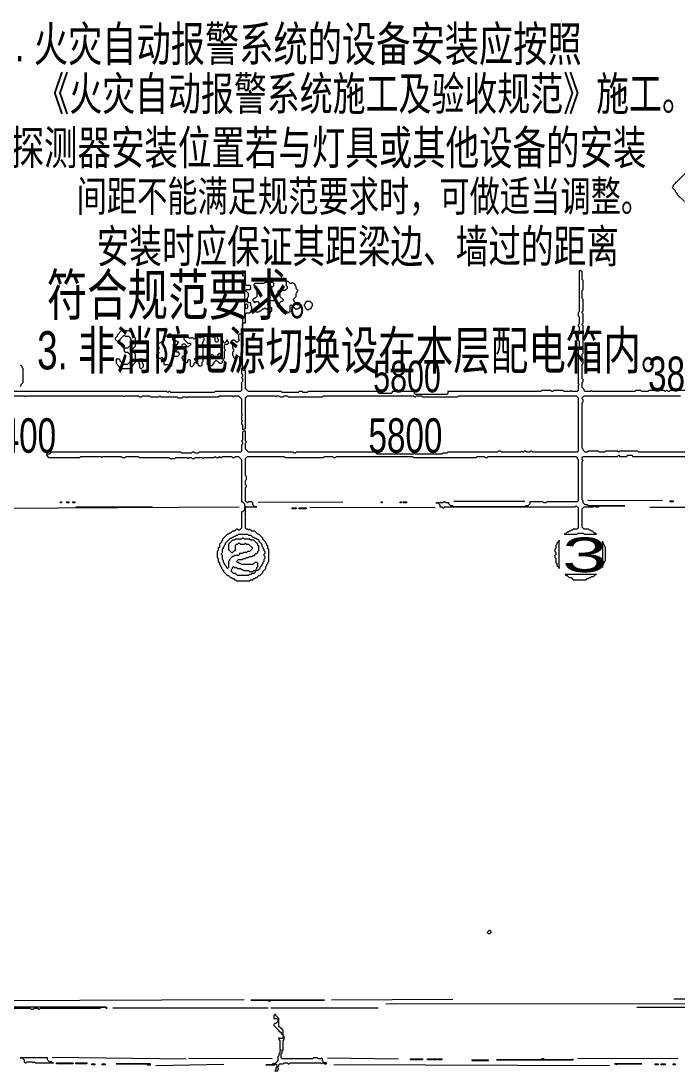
# Model space of a CAD drawing. Extents: x 25 to 4929, y 26 to 3478.
# Drawn here: x 1100 to 1750, y 26 to 1065 of the extents above; entities that cross this region are included whole.
import ezdxf

# ---------------------------------------------------------------- set-up
doc = ezdxf.new("R2010")
doc.units = 0
for name, color, linetype, lineweight in [('OCR_TEXT', 6, 'Continuous', 0), ('TRACE_CURVE', 6, 'Continuous', 0), ('TRACE_STRAIGHT', 5, 'Continuous', 0), ('TRACE_TEXT_SYMBOL', 6, 'Continuous', 0)]:
    doc.layers.add(name, color=color, linetype=linetype, lineweight=lineweight)
doc.styles.add('wqy-unicode', font='wqy-unicode.lff')

msp = doc.modelspace()

# ---------------------------------------------------------------- linework, layer by layer
at = {"layer": 'TRACE_CURVE', "color": 6}
for points in [[(1762, 919), (1748, 905), (1747, 905), (1747, 904), (1745, 902), (1745, 901), (1744, 900), (1747, 897), (1747, 896), (1749, 894), (1749, 893), (1756, 886)], [(1615, 699), (1614, 698), (1522, 698), (1522, 696), (1521, 695), (1490, 695), (1489, 696), (1489, 698), (1467, 698), (1467, 697), (1466, 696), (1454, 696), (1453, 697), (1453, 698), (1384, 698), (1383, 697), (1379, 697), (1378, 698), (1375, 698), (1374, 697), (1358, 697), (1357, 698), (1325, 698), (1322, 701), (1322, 719), (1320, 719), (1319, 720), (1319, 765), (1320, 766), (1322, 766), (1322, 775), (1323, 776), (1326, 776), (1327, 777), (1327, 778), (1328, 779), (1328, 782), (1327, 783), (1327, 786), (1325, 786), (1324, 787), (1324, 791), (1325, 792), (1325, 795), (1322, 798), (1323, 799), (1326, 799), (1327, 800), (1327, 802), (1326, 803), (1323, 803), (1322, 804), (1322, 816), (1321, 817), (1319, 817), (1319, 813), (1320, 813), (1321, 812), (1321, 772), (1320, 771), (1319, 771), (1319, 756), (1318, 755), (1316, 755)], [(1655, 702), (1655, 707), (1656, 708), (1656, 710), (1655, 711), (1655, 725), (1656, 726), (1656, 730), (1655, 731), (1655, 735), (1656, 736), (1656, 756), (1655, 757), (1656, 758), (1656, 763), (1655, 764), (1655, 765), (1656, 766), (1656, 775), (1655, 776), (1655, 777), (1656, 778), (1656, 789), (1655, 790), (1655, 798), (1656, 799), (1656, 808), (1655, 809), (1655, 817), (1654, 817), (1653, 818), (1652, 817), (1652, 777), (1651, 776), (1651, 773), (1652, 772), (1652, 765), (1651, 764), (1651, 763), (1652, 762), (1652, 758), (1651, 757), (1651, 756), (1652, 755), (1651, 754), (1651, 749), (1652, 748), (1652, 741), (1651, 740), (1651, 706), (1652, 705), (1651, 704), (1651, 699), (1650, 698), (1645, 698), (1644, 699), (1643, 698), (1637, 698), (1636, 699), (1627, 699), (1626, 698), (1625, 698), (1624, 699), (1615, 699)], [(1316, 755), (1315, 754), (1315, 750), (1316, 749), (1314, 747), (1313, 747), (1311, 749), (1309, 749), (1308, 748), (1309, 747), (1309, 741), (1310, 740), (1310, 738), (1309, 737), (1309, 734), (1310, 733), (1310, 732), (1311, 731), (1313, 731), (1313, 732), (1314, 733), (1315, 733), (1316, 732), (1316, 728), (1317, 727), (1317, 726), (1319, 724), (1319, 722), (1318, 721), (1318, 716), (1319, 715), (1319, 713), (1318, 712), (1319, 711), (1319, 708), (1318, 707), (1318, 699), (1317, 698), (1292, 698), (1291, 697), (1248, 697), (1247, 698), (1246, 698), (1245, 697), (1244, 698), (1085, 698)], [(1099, 703), (1100, 704), (1100, 705), (1102, 707), (1102, 721), (1101, 722), (1101, 723), (1100, 724), (1099, 724)], [(1852, 699), (1742, 699), (1741, 698), (1740, 698), (1739, 699), (1738, 699), (1737, 698), (1736, 699), (1721, 699), (1720, 698), (1714, 698), (1713, 699), (1708, 699), (1707, 698), (1665, 698), (1664, 699), (1663, 698), (1658, 698), (1657, 699), (1657, 700), (1655, 702)], [(1085, 694), (1103, 694), (1104, 693), (1105, 694), (1201, 694), (1202, 693), (1203, 694)], [(1203, 694), (1216, 694), (1217, 693), (1219, 693), (1220, 694), (1227, 694), (1228, 693), (1236, 693), (1237, 694), (1238, 693), (1254, 693), (1255, 692), (1259, 692), (1260, 693), (1263, 693), (1264, 692), (1265, 693), (1295, 693), (1296, 694), (1309, 694), (1310, 693), (1311, 694), (1315, 694), (1318, 691), (1318, 676), (1319, 675), (1318, 674), (1318, 670), (1319, 669), (1318, 668), (1318, 666), (1319, 665), (1319, 661), (1321, 661), (1322, 662), (1322, 692), (1324, 694), (1351, 694), (1352, 693), (1353, 694), (1355, 694), (1356, 693), (1359, 693), (1360, 694), (1363, 694), (1364, 693), (1398, 693), (1399, 694), (1488, 694), (1489, 693), (1490, 693), (1491, 694), (1496, 694), (1497, 693), (1532, 693), (1533, 694), (1649, 694), (1651, 692), (1651, 639), (1650, 638), (1606, 638), (1605, 639), (1604, 639), (1603, 638)], [(1691, 638), (1690, 639), (1678, 639), (1677, 638), (1672, 638), (1671, 639), (1661, 639), (1660, 638), (1658, 638), (1656, 640), (1656, 641), (1655, 642), (1655, 687), (1656, 688), (1656, 690), (1655, 691), (1655, 692), (1657, 694), (1752, 694)], [(1603, 638), (1600, 638), (1599, 639), (1598, 639), (1597, 638), (1596, 638), (1595, 639), (1594, 638), (1575, 638), (1574, 639), (1572, 639), (1571, 638), (1522, 638), (1521, 637), (1517, 637), (1516, 636), (1490, 636), (1489, 637), (1489, 638), (1489, 637), (1488, 636), (1452, 636), (1451, 637), (1451, 638), (1372, 638), (1371, 637), (1370, 637), (1369, 638), (1325, 638), (1322, 641), (1322, 647), (1323, 648), (1322, 649), (1322, 659), (1320, 659), (1319, 658), (1319, 650), (1318, 649), (1319, 648), (1319, 646), (1318, 645), (1318, 639), (1317, 638), (1276, 638), (1275, 637), (1272, 637), (1271, 638), (1269, 638), (1268, 637), (1259, 637), (1258, 638), (1129, 638), (1129, 637), (1128, 636), (1125, 636), (1125, 635), (1127, 633), (1158, 633), (1159, 634), (1179, 634), (1180, 633), (1181, 634), (1199, 634), (1200, 633)], [(1200, 633), (1203, 633), (1204, 634), (1216, 634), (1217, 633), (1246, 633), (1247, 632), (1252, 632), (1253, 633), (1264, 633), (1265, 632), (1266, 633), (1268, 633), (1269, 632), (1271, 632), (1272, 633), (1279, 633), (1280, 632), (1281, 633), (1291, 633), (1292, 634), (1293, 633), (1295, 633), (1296, 634), (1297, 633), (1298, 633), (1299, 634), (1308, 634), (1309, 633), (1311, 633), (1312, 634), (1315, 634), (1318, 631), (1318, 589), (1319, 589), (1321, 587), (1321, 585), (1322, 584), (1321, 583), (1321, 581), (1319, 579), (1318, 579), (1318, 563), (1316, 561), (1315, 561), (1314, 562), (1313, 562), (1311, 560), (1309, 560), (1307, 558), (1306, 558), (1305, 557), (1304, 557), (1299, 552), (1299, 551), (1298, 550), (1298, 549), (1296, 547), (1296, 544), (1295, 543), (1295, 541), (1294, 540), (1294, 534), (1295, 533)], [(1324, 588), (1322, 590), (1322, 603), (1323, 604), (1323, 605), (1322, 606), (1322, 610), (1323, 611), (1323, 614), (1322, 615), (1322, 632), (1324, 634), (1360, 634), (1361, 633), (1399, 633), (1400, 634), (1408, 634), (1409, 633), (1411, 633), (1412, 634), (1487, 634), (1488, 633), (1550, 633), (1551, 634), (1558, 634), (1559, 633), (1561, 633), (1562, 634), (1649, 634), (1650, 633), (1650, 632), (1651, 631), (1651, 590), (1650, 589), (1620, 589), (1619, 588), (1617, 588), (1616, 589), (1603, 589), (1603, 587), (1601, 585), (1599, 585), (1598, 584), (1528, 584), (1527, 585), (1525, 585), (1523, 587), (1523, 588), (1520, 588), (1519, 589), (1518, 589), (1517, 588), (1510, 588), (1512, 588), (1514, 586), (1514, 584), (1516, 584), (1517, 583), (1518, 583), (1519, 584), (1648, 584), (1649, 585), (1651, 583), (1651, 563)], [(1651, 563), (1650, 562), (1646, 562), (1645, 561), (1644, 561), (1643, 560), (1642, 560), (1641, 559), (1640, 559), (1638, 557), (1637, 557), (1650, 557), (1651, 558), (1656, 558), (1657, 557), (1669, 557), (1668, 558), (1667, 558), (1665, 560), (1664, 560), (1663, 561), (1662, 561), (1661, 562), (1657, 562), (1655, 564), (1655, 582), (1657, 584), (1666, 584), (1667, 585), (1668, 584), (1671, 584), (1672, 585), (1697, 585), (1661, 585), (1660, 586), (1658, 586), (1656, 588), (1656, 590), (1655, 591), (1655, 629), (1656, 630), (1655, 631), (1655, 633), (1656, 634), (1690, 634), (1691, 635), (1692, 634), (1699, 634), (1700, 635), (1704, 635), (1705, 634), (1765, 634)], [(1813, 638), (1711, 638), (1710, 639), (1692, 639), (1691, 638)], [(1295, 533), (1295, 530), (1296, 529), (1296, 527), (1297, 526), (1297, 525), (1298, 524), (1298, 523), (1300, 521), (1300, 520), (1304, 516), (1305, 516), (1307, 514), (1308, 514), (1309, 513), (1310, 513), (1311, 512), (1312, 512), (1313, 511), (1326, 511), (1327, 512), (1329, 512), (1330, 513), (1331, 513), (1332, 514), (1333, 514), (1335, 516), (1336, 516), (1339, 519), (1339, 520), (1342, 523), (1342, 525), (1343, 526), (1343, 527), (1344, 528), (1344, 529), (1345, 530), (1345, 542), (1344, 543), (1344, 545), (1343, 546), (1343, 547), (1342, 548), (1342, 549), (1339, 552), (1339, 553), (1335, 557), (1334, 557), (1331, 560), (1328, 560), (1326, 562), (1325, 561), (1324, 562), (1323, 562), (1322, 563), (1322, 583), (1323, 584), (1333, 584), (1331, 584), (1329, 586), (1329, 588), (1328, 589), (1325, 589), (1324, 588)], [(1334, 540), (1335, 541), (1335, 545), (1334, 546), (1334, 547), (1330, 551), (1327, 551), (1326, 552), (1321, 552), (1320, 553), (1319, 553), (1318, 552), (1312, 552), (1311, 551), (1309, 551), (1305, 547), (1305, 542), (1308, 539), (1309, 539), (1311, 541), (1312, 541), (1312, 546), (1313, 547), (1314, 547), (1315, 548), (1316, 548), (1317, 547), (1321, 547), (1322, 548), (1323, 547), (1325, 547), (1329, 543), (1326, 540), (1324, 540), (1323, 539), (1320, 539), (1319, 538), (1316, 538), (1316, 537), (1315, 536), (1311, 536), (1310, 535), (1309, 535), (1306, 532), (1306, 531), (1305, 530), (1305, 524), (1304, 523), (1303, 524), (1303, 525), (1301, 527), (1301, 528), (1300, 529), (1300, 531), (1299, 532), (1299, 536), (1298, 537), (1298, 538), (1299, 539), (1299, 542), (1300, 543), (1300, 544), (1301, 545), (1301, 546)], [(1301, 546), (1302, 547), (1302, 548), (1307, 553), (1308, 553), (1309, 554), (1310, 554), (1311, 555), (1312, 555), (1313, 556), (1314, 556)], [(1314, 556), (1315, 557), (1324, 557), (1325, 556), (1327, 556), (1329, 554), (1330, 554), (1331, 553), (1332, 553), (1333, 552), (1334, 552), (1335, 551), (1335, 550), (1338, 547), (1338, 545), (1339, 544), (1339, 543), (1340, 542), (1340, 541), (1341, 540), (1341, 538), (1340, 537), (1340, 536), (1341, 535), (1341, 533), (1340, 532), (1340, 530), (1339, 529), (1339, 528), (1338, 527), (1338, 526), (1336, 524), (1336, 523), (1334, 521), (1333, 521), (1332, 522), (1333, 523), (1333, 524), (1334, 525), (1334, 528), (1333, 529), (1331, 529), (1329, 527), (1318, 527), (1317, 528), (1316, 528), (1315, 529), (1314, 529), (1313, 530), (1315, 532), (1319, 532), (1320, 533), (1322, 533), (1323, 534), (1325, 534), (1326, 535), (1328, 535), (1329, 536), (1331, 536), (1331, 537), (1332, 538), (1333, 538), (1334, 539), (1334, 540)]]:
    msp.add_lwpolyline(points, dxfattribs=at)
for points in [[(1322, 784), (1323, 785), (1324, 784), (1324, 781), (1323, 780), (1322, 781)], [(1309, 524), (1310, 525), (1311, 524), (1313, 524), (1314, 523), (1317, 523), (1318, 522), (1319, 522), (1320, 521), (1325, 521), (1326, 520), (1329, 520), (1330, 521), (1331, 521), (1332, 520), (1330, 518), (1328, 518), (1327, 517), (1326, 517), (1325, 516), (1314, 516), (1312, 518), (1310, 518), (1308, 520), (1308, 522), (1309, 523)]]:
    msp.add_lwpolyline(points, close=True, dxfattribs=at)
at = {"layer": 'TRACE_STRAIGHT', "color": 5}
for p, q in [((1065.6, 582.6), (1315.6, 583.9)), ((1154, 584), (1230, 584)), ((1334.4, 588.7), (1418.1, 589.1)), ((1385.6, 583.7), (1509.4, 583.4)), ((1528.1, 589.6), (1598.1, 589.7)), ((1660.6, 590.7), (1734.4, 590.2)), ((1721.9, 583.7), (1798.1, 583.7)), ((930.6, 95.3), (1320.6, 96.7)), ((1406.9, 96.5), (1526.9, 96.9)), ((1745.6, 97.4), (2064.4, 99.1)), ((1190.6, 88.6), (1344.4, 88.6)), ((1346.9, 88.6), (1453.1, 88.5)), ((1460.6, 92.6), (1814.4, 92.7)), ((1709, 89), (1816, 89)), ((1130.6, 39.8), (1263.1, 38)), ((1233.2, 31.4), (1300.6, 32.8)), ((1265.6, 38.6), (1348.1, 38.4)), ((1403.1, 38.9), (1473.1, 38.1)), ((1409.4, 32.3), (1681.9, 31.4)), ((1650.6, 38.5), (1749.4, 38.7))]:
    msp.add_line(p, q, dxfattribs=at)
at = {"layer": 'TRACE_TEXT_SYMBOL', "color": 6}
for points in [[(1341, 806), (1340, 805), (1331, 805), (1330, 804), (1330, 803), (1332, 801), (1332, 800), (1333, 799), (1333, 792), (1331, 790), (1330, 790), (1329, 789), (1329, 788), (1331, 786), (1332, 787), (1334, 787), (1335, 786), (1335, 784), (1336, 783), (1335, 782), (1334, 782), (1331, 779), (1331, 778), (1332, 777), (1335, 777), (1336, 778), (1337, 778), (1339, 780), (1340, 780), (1341, 781), (1342, 780), (1343, 780), (1344, 779), (1344, 778), (1345, 778), (1346, 777), (1347, 777), (1348, 778), (1348, 781), (1347, 781), (1344, 784), (1344, 785), (1345, 786), (1345, 787), (1346, 788), (1351, 788), (1351, 791), (1350, 792), (1349, 792), (1348, 793), (1348, 801), (1350, 803), (1350, 805), (1349, 806)], [(1362, 807), (1362, 803), (1363, 802), (1363, 800), (1361, 798), (1355, 798), (1354, 797), (1354, 796), (1356, 794), (1356, 792), (1359, 789), (1359, 788), (1358, 787), (1357, 787), (1353, 783), (1355, 781), (1358, 781), (1360, 779), (1360, 778), (1362, 776), (1364, 776), (1365, 777), (1366, 777), (1366, 783), (1367, 784), (1371, 780), (1374, 780), (1375, 781), (1376, 781), (1376, 783), (1375, 784), (1373, 784), (1370, 787), (1370, 788), (1369, 789), (1372, 792), (1372, 795), (1373, 796), (1373, 797), (1374, 798), (1372, 800), (1372, 802), (1371, 803), (1371, 804), (1370, 805), (1369, 805), (1368, 806), (1367, 805), (1366, 805), (1364, 807)], [(1382, 787), (1381, 786), (1381, 785), (1380, 784), (1380, 783), (1381, 782), (1381, 781), (1383, 779), (1384, 779), (1385, 780), (1386, 780), (1387, 781), (1387, 782), (1388, 783), (1388, 785), (1386, 787)], [(1199, 758), (1195, 754), (1195, 753), (1193, 751), (1193, 750), (1195, 748), (1196, 748), (1197, 749), (1198, 749), (1198, 750), (1202, 754), (1203, 753), (1206, 753), (1208, 751), (1208, 750), (1209, 749), (1209, 746), (1208, 745), (1208, 744), (1205, 741), (1202, 741), (1202, 738), (1203, 737), (1205, 737), (1209, 733), (1209, 729), (1205, 725), (1201, 725), (1198, 728), (1198, 729), (1197, 730), (1194, 730), (1194, 726), (1197, 723), (1197, 722), (1198, 721), (1208, 721), (1210, 723), (1210, 724), (1213, 727), (1213, 735), (1210, 738), (1210, 740), (1213, 743), (1213, 751), (1211, 753), (1211, 754), (1207, 758)], [(1246, 755), (1244, 753), (1241, 753), (1241, 749), (1239, 747), (1238, 747), (1237, 746), (1236, 746), (1235, 745), (1235, 743), (1236, 742), (1236, 740), (1235, 739), (1235, 738), (1236, 737), (1236, 736), (1235, 735), (1234, 735), (1234, 732), (1235, 731), (1238, 731), (1239, 732), (1241, 730), (1241, 725), (1245, 725), (1247, 723), (1248, 724), (1249, 724), (1249, 730), (1250, 731), (1250, 732), (1251, 733), (1255, 733), (1257, 735), (1256, 736), (1256, 737), (1254, 737), (1253, 738), (1255, 740), (1255, 742), (1253, 744), (1254, 745), (1255, 745), (1255, 746), (1256, 747), (1255, 747), (1254, 748), (1251, 748), (1250, 749), (1250, 751), (1249, 752), (1249, 754), (1248, 755)], [(1295, 755), (1294, 754), (1294, 751), (1295, 750), (1295, 748), (1294, 747), (1293, 747), (1292, 748), (1292, 752), (1289, 752), (1288, 753), (1287, 753), (1286, 754), (1284, 754), (1284, 725), (1285, 724), (1289, 724), (1291, 726), (1291, 727), (1293, 729), (1296, 726), (1298, 726), (1299, 727), (1299, 728), (1300, 729), (1300, 730), (1301, 731), (1301, 738), (1302, 739), (1301, 740), (1301, 744), (1302, 745), (1304, 745), (1305, 746), (1305, 747), (1304, 748), (1304, 749), (1303, 749), (1303, 748), (1301, 746), (1300, 747), (1300, 748), (1299, 749), (1299, 750), (1298, 751), (1298, 753), (1296, 755)], [(1250, 738), (1251, 739), (1252, 739), (1253, 738), (1252, 737), (1251, 737)], [(1217, 730), (1217, 727), (1216, 726), (1217, 725), (1217, 722), (1218, 721), (1219, 721), (1221, 723), (1221, 725), (1220, 726), (1220, 730)], [(1273, 732), (1275, 732), (1276, 731), (1275, 730), (1274, 730), (1273, 729), (1272, 729), (1271, 730)], [(1288, 734), (1289, 735), (1290, 734), (1290, 732), (1289, 731), (1288, 732)], [(1295, 735), (1296, 736), (1297, 735), (1297, 733), (1296, 732), (1295, 733)], [(1139, 589), (1140, 589), (1140, 588), (1139, 588)], [(1145, 589), (1147, 589), (1147, 588), (1145, 588)], [(1151, 589), (1153, 589), (1153, 588), (1151, 588)], [(1368, 583), (1372, 583), (1372, 582), (1368, 582)], [(1375, 583), (1382, 583), (1382, 582), (1375, 582)], [(1456, 589), (1457, 589), (1457, 588), (1456, 588)], [(1475, 589), (1476, 589), (1476, 588), (1475, 588)], [(1478, 589), (1481, 589), (1481, 588), (1478, 588)], [(1742, 590), (1745, 590), (1745, 589), (1742, 589)], [(1632, 551), (1632, 550), (1630, 548), (1630, 547), (1629, 546), (1629, 543), (1628, 542), (1628, 540), (1629, 539), (1629, 537), (1628, 536), (1628, 534), (1629, 533), (1629, 529), (1630, 528), (1630, 526), (1632, 524), (1632, 523)], [(1675, 550), (1675, 524), (1675, 526), (1676, 527), (1676, 528), (1677, 529), (1677, 530), (1678, 531), (1678, 544), (1677, 545), (1677, 546), (1676, 547), (1676, 548), (1675, 549)], [(1638, 517), (1639, 516), (1640, 516), (1642, 514), (1644, 514), (1646, 512), (1659, 512), (1660, 513), (1661, 513), (1662, 514), (1663, 514), (1664, 515), (1666, 515), (1668, 517), (1669, 517)], [(1563, 165), (1561, 163), (1562, 162), (1564, 162), (1565, 163), (1565, 164), (1564, 165)], [(1327, 96), (1344, 96), (1345, 95), (1346, 95), (1347, 96), (1400, 96)], [(1029, 89), (1028, 88), (980, 88), (1109, 88), (1110, 87), (1112, 87), (1113, 88), (1116, 88), (1117, 87), (1118, 87), (1119, 88), (1178, 88), (1179, 89), (1183, 89), (1184, 88), (1185, 88), (1184, 89)], [(1099, 39), (1101, 39), (1103, 37), (1103, 35), (1104, 34), (1105, 34), (1106, 35), (1111, 35), (1112, 34), (1113, 35), (1114, 34), (1132, 34), (1131, 34), (1130, 35), (1128, 35), (1126, 37), (1126, 39)], [(1135, 34), (1151, 34), (1151, 33), (1135, 33)], [(1154, 34), (1165, 34), (1165, 33), (1154, 33)], [(1170, 33), (1173, 33), (1173, 32), (1170, 32)], [(1180, 33), (1183, 33), (1183, 32), (1180, 32)], [(1194, 33), (1224, 33), (1225, 32), (1228, 32), (1228, 33)], [(1485, 38), (1497, 38), (1497, 37), (1485, 37)], [(1502, 38), (1506, 38), (1506, 37), (1502, 37)], [(1507, 38), (1511, 38), (1511, 37), (1507, 37)], [(1512, 38), (1516, 38), (1516, 37), (1512, 37)], [(1546, 37), (1562, 37), (1562, 36), (1546, 36)], [(1615, 38), (1614, 37), (1570, 37), (1646, 37), (1646, 38), (1645, 37), (1618, 37), (1617, 38)], [(1687, 33), (1688, 33), (1689, 32), (1690, 33), (1714, 33)], [(1727, 33), (1730, 33), (1730, 32), (1727, 32)], [(1733, 33), (1737, 33), (1737, 32), (1733, 32)], [(1745, 33), (1747, 33), (1747, 32), (1745, 32)]]:
    msp.add_lwpolyline(points, close=True, dxfattribs=at)
for points in [[(1272, 755), (1272, 751), (1271, 750), (1269, 752), (1268, 751), (1266, 751), (1264, 753), (1262, 753), (1261, 752), (1261, 750), (1265, 746), (1267, 746), (1268, 745), (1265, 742), (1262, 745), (1260, 745), (1259, 744), (1259, 742), (1262, 739), (1263, 739), (1264, 738), (1264, 736), (1263, 735), (1263, 734), (1262, 733), (1260, 733), (1259, 732), (1259, 731), (1260, 730), (1260, 729), (1263, 726), (1264, 727), (1265, 727), (1265, 729), (1266, 730), (1267, 729), (1267, 724), (1268, 723), (1269, 723), (1271, 725), (1271, 726), (1272, 727), (1273, 726), (1274, 726), (1275, 725), (1275, 724), (1276, 724), (1277, 723), (1278, 724), (1279, 724), (1279, 727), (1280, 728), (1280, 745), (1279, 746), (1280, 747), (1280, 748), (1281, 749), (1281, 751), (1280, 752), (1278, 752), (1277, 751), (1276, 752), (1276, 753), (1275, 754)], [(1275, 754), (1275, 755), (1272, 755)], [(1351, 82), (1350, 81), (1350, 78), (1353, 78), (1354, 77), (1354, 75), (1352, 73), (1351, 73), (1350, 72), (1350, 71), (1355, 66), (1355, 65), (1356, 65), (1357, 64), (1357, 63), (1359, 61), (1359, 59), (1358, 58), (1356, 58), (1355, 59), (1355, 57), (1356, 56), (1356, 48), (1357, 47), (1356, 46), (1356, 44), (1355, 43), (1355, 41), (1354, 40), (1354, 36), (1351, 33), (1349, 33), (1348, 32), (1342, 32), (1351, 32), (1352, 33), (1353, 32), (1353, 30), (1352, 29), (1352, 27), (1351, 26), (1354, 26), (1354, 27), (1355, 28), (1354, 29), (1354, 30), (1355, 31), (1355, 32), (1356, 33), (1359, 33), (1360, 34), (1363, 34), (1364, 33), (1365, 33), (1366, 34), (1396, 34), (1397, 33), (1398, 34), (1399, 34), (1400, 33), (1402, 33), (1402, 34), (1400, 34), (1398, 36)], [(1398, 36), (1398, 38), (1397, 39), (1396, 38), (1394, 38), (1393, 39), (1389, 39), (1388, 38), (1358, 38), (1357, 39), (1357, 43), (1358, 44), (1358, 46), (1359, 47), (1359, 56), (1360, 57), (1360, 60), (1359, 61), (1359, 66), (1358, 67), (1358, 68), (1357, 68), (1355, 70), (1355, 78), (1352, 81), (1352, 82), (1351, 82)]]:
    msp.add_lwpolyline(points, dxfattribs=at)

# ---------------------------------------------------------------- texts
at = {"layer": 'OCR_TEXT', "color": 6, "style": 'wqy-unicode'}
for s, height, width, p in [('1. 火灾自动报警系统的设备安装应按照', 34.495, 0.72, (1075.5, 1024.7)), ('《火灾自动报警系统施工及验收规范》施工。', 33.162, 0.72, (1115, 976.2)), ('2.探测器安装位置若与灯具或其他设备的安装', 33.711, 0.72, (1062.4, 922.6)), ('间距不能满足规范要求时，可做适当调整。', 30.457, 0.72, (1154.8, 876.1)), ('安装时应保证其距梁边、墙过的距离', 32.88, 0.72, (1174.6, 825.4)), ('符合规范要求。', 40.7, 0.72, (1125.3, 773.4)), ('3. 非消防电源切换设在本层配电箱内。', 37.789, 0.72, (1115.8, 720)), ('5800', 31.24, 0.72, (1448.2, 697.4)), ('3800', 34.16, 0.72, (1720.1, 698.5)), ('8400', 34.16, 0.72, (1061.4, 637.5)), ('5800', 34.16, 0.72, (1443.5, 637.5)), ('3', 34.2, 1.766683, (1635, 519.5))]:
    msp.add_text(s, height=height, dxfattribs=dict(at, width=width)).set_placement(p)

doc.saveas('drawing.dxf')
